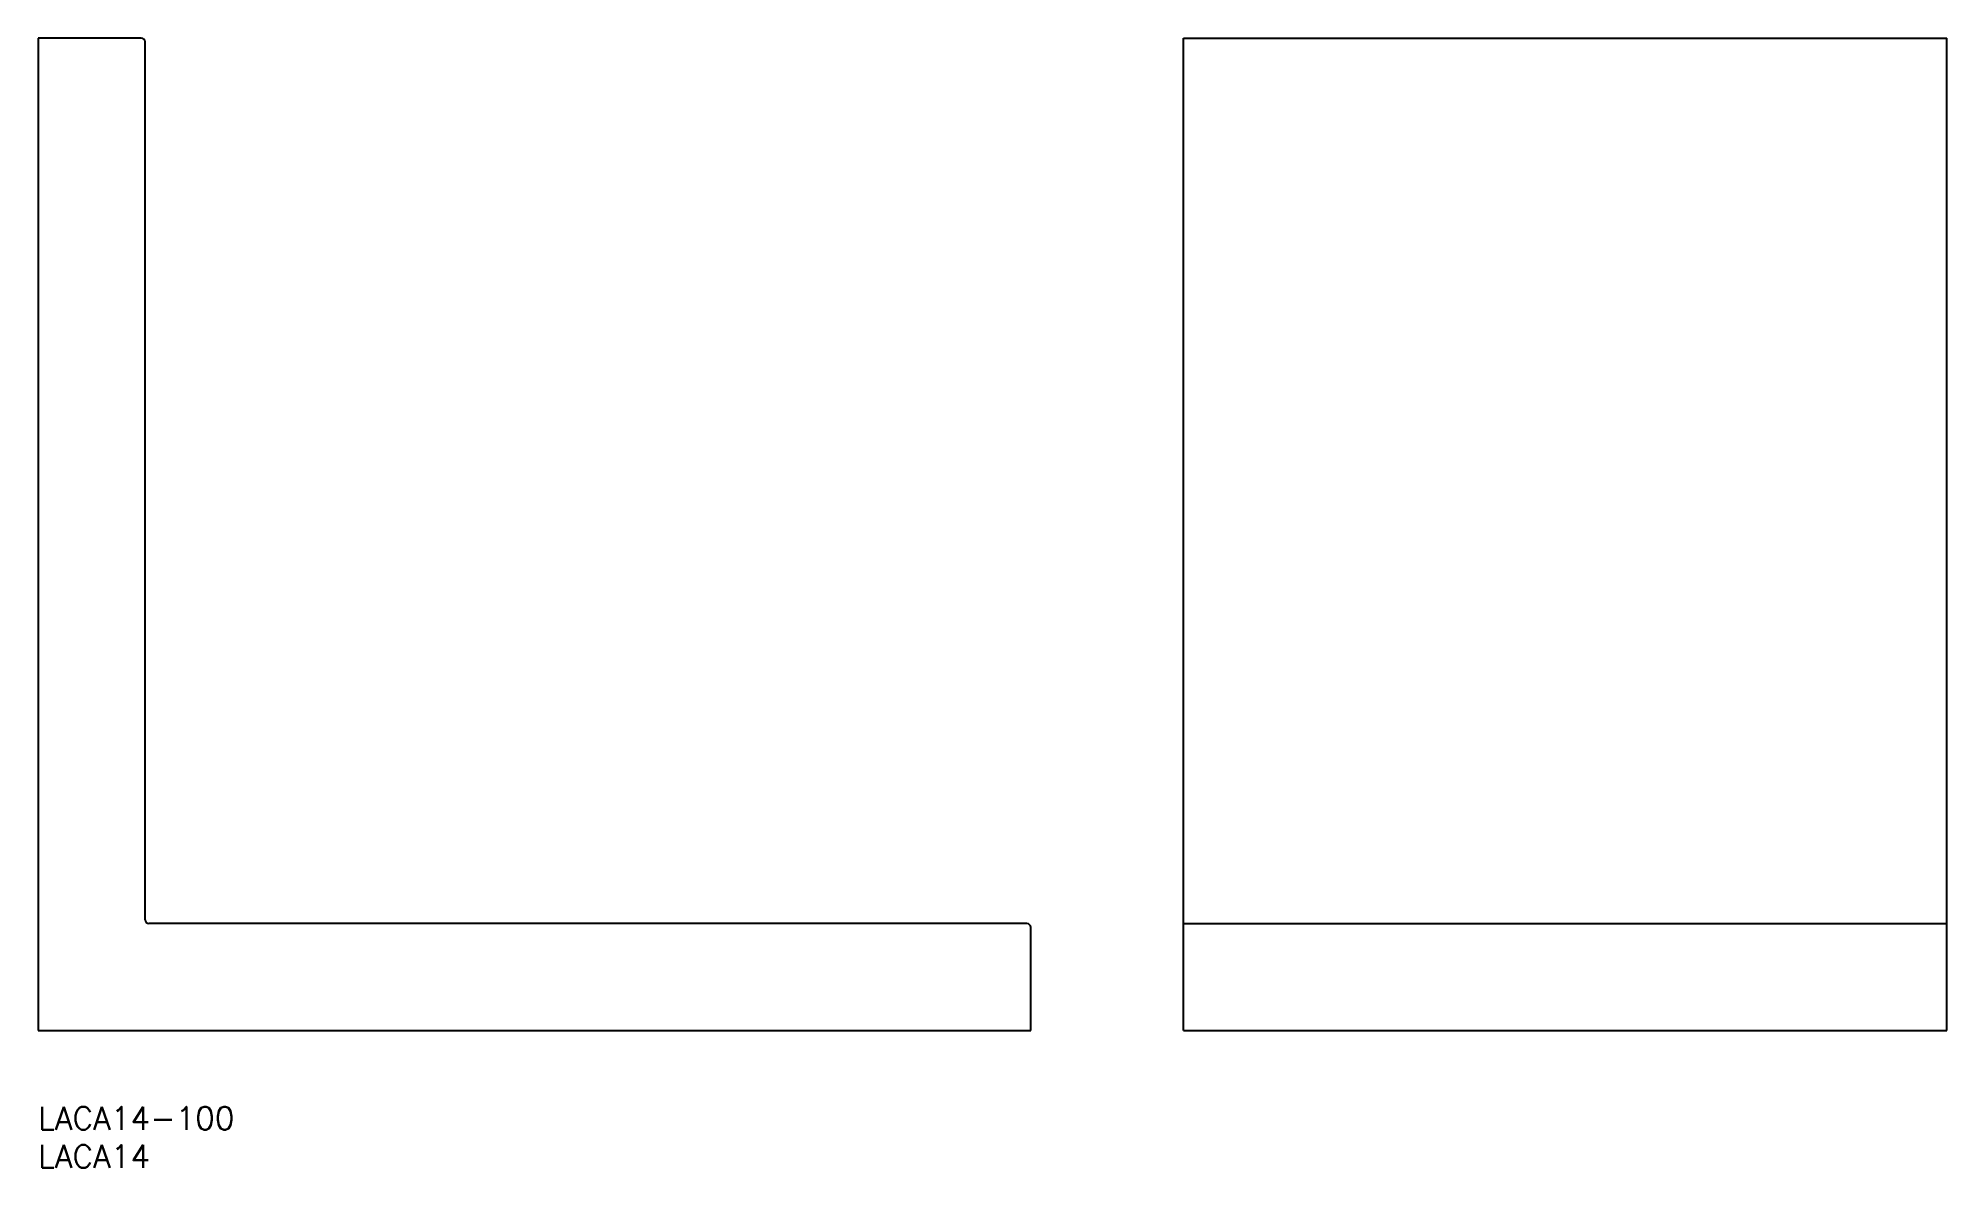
# Model space of a CAD drawing. Extents: x 0 to 250, y -8 to 140.
import ezdxf

# ---------------------------------------------------------------- set-up
doc = ezdxf.new("R2010")
doc.units = 0
doc.header["$LTSCALE"] = 0.5
doc.layers.add('MSM_CONTINUOUS', color=7, linetype='CONTINUOUS')
doc.layers.add('MSM_PART_NUMBER', color=7, linetype='CONTINUOUS')
doc.styles.get("Standard").update_dxf_attribs({"font": 'txt.shx', "height": 3, "bigfont": 'bigfont.shx'})

msp = doc.modelspace()

# ---------------------------------------------------------------- linework, layer by layer
at = {"layer": 'MSM_CONTINUOUS'}
for p, q in [((0, 140), (0, 10)), ((13.5, 140), (0, 140)), ((14, 24.5), (14, 139.5)), ((150, 10), (150, 140)), ((150, 140), (250, 140)), ((250, 10), (250, 140)), ((129.5, 24), (14.5, 24)), ((130, 10), (130, 23.5)), ((150, 24), (250, 24)), ((0, 10), (130, 10)), ((150, 10), (250, 10))]:
    msp.add_line(p, q, dxfattribs=at)
for centre, start, end in [((13.5, 139.5), 0, 90), ((14.5, 24.5), 180, 270), ((129.5, 23.5), 0, 90)]:
    msp.add_arc(centre, 0.5, start, end, dxfattribs=at)

# ---------------------------------------------------------------- texts
at = {"layer": 'MSM_PART_NUMBER'}
for s, p in [('LACA14-100', (0, -3)), ('LACA14', (0, -8))]:
    msp.add_text(s, height=3, dxfattribs=at).set_placement(p)

doc.saveas('drawing.dxf')
